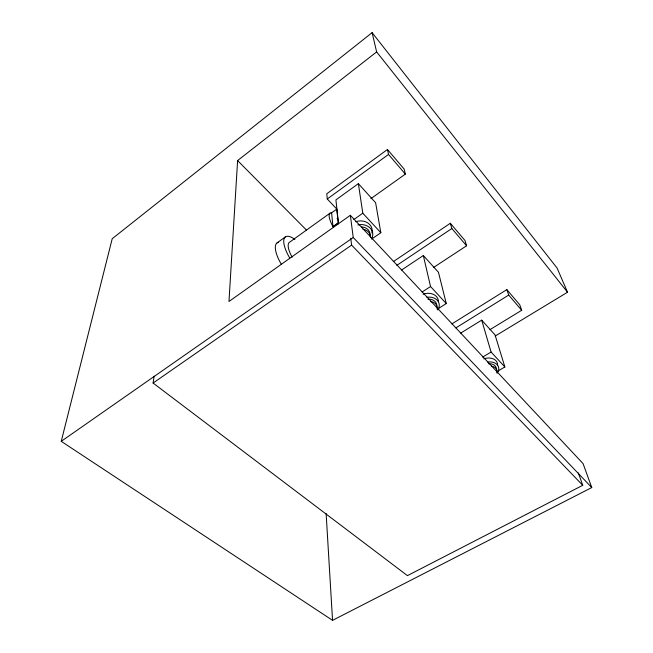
<?xml version="1.0" encoding="UTF-8"?>
<svg xmlns="http://www.w3.org/2000/svg" width="653" height="653" viewBox="0 0 653 653"><rect width="100%" height="100%" fill="white"/><g stroke="black" fill="none" stroke-linecap="round" stroke-linejoin="round"><path stroke-width="0.98" d="M372.104 32.65L376.634 51.897L237.602 160.565L228.974 301.49L350.359 215.286L583.08 463.622L591.765 487.562L332.548 620.35L61.235 441.33L112.218 238.712L372.104 32.65L557.115 268.089L567.514 292.226L495.17 336.066M578.346 472.894L582.737 485.301L407.439 575.636L153.096 383.042L154.132 376.193M370.863 198.651L405.35 174.122L404.166 169.086L387.474 149.496L326.769 193.786L327.259 198.977L336.964 209.254M327.259 198.977L388.527 154.443L387.474 149.496M371.63 239.096L380.838 232.729L375.614 202.74L358.366 183.648L335.911 199.891L338.507 223.914M277.101 242.875L285.41 236.868M330.034 213.156L289.369 242.369A19.149 6.587 54.8 0 0 292.12 257.143M338.197 222.82L332.957 226.542L331.748 224.289A19.557 5.706 55.2 0 1 331.602 212.821L336.719 209.148L338.344 223.106L333.112 226.828M353.836 219.547L362.799 213.213L358.366 183.648M61.235 441.33L353.224 237.496L350.359 215.286M153.096 383.042L351.6 245.104L350.751 238.28M393.294 261.633L450.325 223.269L464.96 240.467L466.585 245.781L433.396 267.575M396.836 265.355L451.843 228.526L450.325 223.269M401.611 269.991L423.324 255.535L438.457 272.285L446.277 303.555L437.902 308.877M422.107 292.022L430.556 286.545L423.324 255.535M451.86 323.929L506.834 289.614L519.747 304.78L521.698 310.281L489.921 329.675M455.859 327.904L508.711 295.074L506.834 289.614M460.732 333.087L481.702 320.141L495.047 334.907L504.859 366.962L497.888 371.067M482.616 357.118L491.08 352.04L481.702 320.141M237.602 160.565L306.502 230.109M351.6 245.104L582.737 485.301M337.046 218.535L338.401 219.963M353.224 237.496L591.765 487.562M362.799 213.213L380.838 232.729M430.556 286.545L446.277 303.555M491.08 352.04L504.859 366.962M388.527 154.443L405.35 174.122M451.843 228.526L466.585 245.781M508.711 295.074L521.698 310.281M376.634 51.897L567.514 292.226M331.602 212.821L332.957 226.542M326.133 513.56L332.548 620.35M281.198 264.065A25.785 9.142 54.7 0 1 278.627 242.279M423.12 294.234A11.436 8.962 -12.9 0 1 438.383 301.449M430.776 301.547A8.971 6.995 -12.8 0 1 437.167 309.098M426.882 297.27A11.501 8.979 -12.8 0 1 437.518 300.511A11.501 8.979 -12.8 0 1 437.755 309.93M427.944 299.188A8.946 6.987 -12.8 0 1 436.628 306.779M483.767 358.864A10.766 7.82 -14.7 0 1 497.619 365.149M491.342 366.145A8.448 6.097 -14.6 0 1 496.9 372.765M487.62 362.072A10.823 7.828 -14.6 0 1 497.357 364.864A10.823 7.828 -14.6 0 1 497.104 373.173M488.517 363.754A8.416 6.089 -14.6 0 1 496.419 368.765M289.728 258.008A25.9 8.905 54.8 0 1 283.99 239.063A25.9 8.905 54.8 0 1 294.854 239.382M355.771 221.742A12.195 10.317 -8.7 0 1 368.023 223.081A12.195 10.317 -8.7 0 1 371.924 232.974M362.962 229.219A9.575 8.056 -8.6 0 1 370.431 237.178M357.82 224.942A12.268 10.342 -8.7 0 1 369.557 227.497A12.268 10.342 -8.7 0 1 372.234 237.545M361.819 226.909A9.542 8.04 -8.7 0 1 370.006 235.651"/></g></svg>
